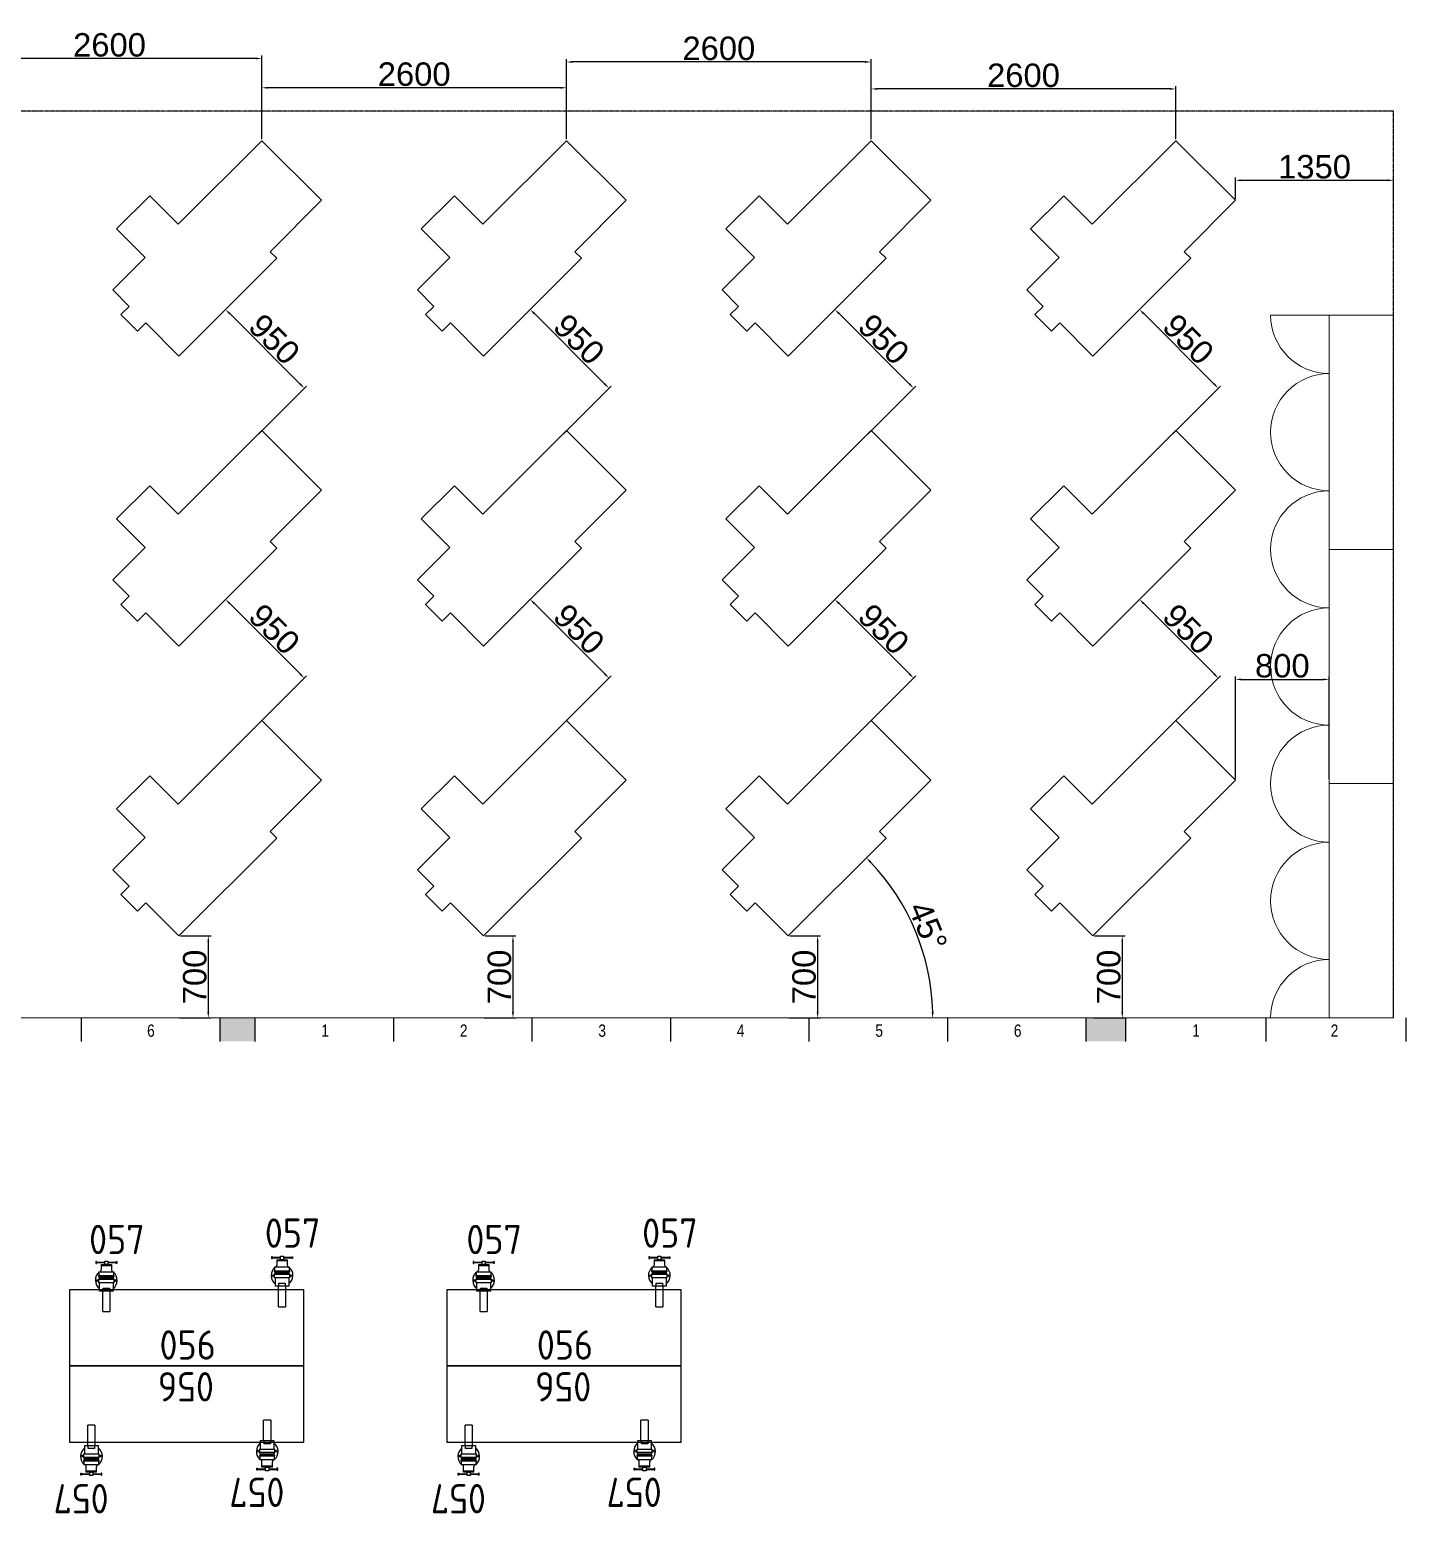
# Model space of a CAD drawing. Header units: millimetres. Extents: x 18768 to 1484868, y -11027 to 520152.
# Drawn here: x 1473120 to 1484868, y 245171 to 257836 of the extents above; entities that cross this region are included whole.
import ezdxf
from ezdxf.enums import TextEntityAlignment as Align

# ---------------------------------------------------------------- set-up
doc = ezdxf.new("R2010")
doc.units = ezdxf.units.MM
doc.linetypes.add('DIVIDE', pattern=[2.15, 1.5, -0.2, 0.05, -0.15, 0.05, -0.2])
for name, color, linetype in [('L025-IMAGIN', 1, 'DIVIDE'), ('L025-TEXTO', 7, 'Continuous'), ('L035-ARRANJO-EXISTENTE', 180, 'Continuous'), ('L035-TEXTO', 40, 'Continuous'), ('PAREDES', 7, 'Continuous')]:
    doc.layers.add(name, color=color, linetype=linetype)
doc.styles.add('ISO-CP--25', font='isocp.shx', dxfattribs={"height": 250})
doc.styles.get("Standard").update_dxf_attribs({"font": 'arial.ttf'})
doc.dimstyles.new('Anotativo', dxfattribs={"dimscale": 0, "dimtxt": 2.5, "dimasz": 2.5, "dimexe": 1.25, "dimexo": 0.625, "dimtad": 1, "dimtxsty": 'Standard', "dimcen": 2.5, "dimadec": 0, "dimazin": 0, "dimtfac": 1, "dimtmove": 0, "dimatfit": 3, "dimfxl": 1, "dimarcsym": 0})

# ---------------------------------------------------------------- blocks, each defined once
blk = doc.blocks.new('*D365')
at = {"layer": 'DEFPOINTS', "color": 0, "linetype": 'ByBlock', "lineweight": 15, "transparency": 16777216}
for p in [(1482194, 250100), (1482187, 249400), (1482444, 249400)]:
    blk.add_point(p, dxfattribs=at)
at = {"layer": 'PAREDES', "color": 0, "linetype": 'ByBlock', "lineweight": -2, "transparency": 16777216}
for p, q in [((1482206, 250100), (1482469, 250100)), ((1482444, 250050), (1482444, 249450)), ((1482199, 249400), (1482469, 249400))]:
    blk.add_line(p, q, dxfattribs=at)
at = {"layer": 'PAREDES', "color": 0, "linetype": 'ByBlock', "lineweight": 15, "transparency": 16777216}
for points in [[(1482436, 250050), (1482452, 250050), (1482444, 250100)], [(1482436, 249450), (1482452, 249450), (1482444, 249400)]]:
    blk.add_solid(points, dxfattribs=at)
at = {"layer": 'PAREDES', "color": 0, "linetype": 'ByBlock', "lineweight": 15, "transparency": 16777216, "insert": (1482329, 249750), "char_height": 200, "attachment_point": 5, "rotation": 90}
blk.add_mtext('700', dxfattribs=at)
blk = doc.blocks.new('*D366')
at = {"layer": 'DEFPOINTS', "color": 0, "linetype": 'ByBlock', "lineweight": 15, "transparency": 16777216}
for p in [(1484210, 252290), (1483410, 251429), (1484210, 251429)]:
    blk.add_point(p, dxfattribs=at)
at = {"layer": 'PAREDES', "color": 0, "linetype": 'ByBlock', "lineweight": -2, "transparency": 16777216}
for p, q in [((1483410, 251442), (1483410, 252315)), ((1483460, 252290), (1484160, 252290)), ((1484210, 251442), (1484210, 252315))]:
    blk.add_line(p, q, dxfattribs=at)
at = {"layer": 'PAREDES', "color": 0, "linetype": 'ByBlock', "lineweight": 15, "transparency": 16777216}
for points in [[(1483460, 252298), (1483460, 252282), (1483410, 252290)], [(1484160, 252298), (1484160, 252282), (1484210, 252290)]]:
    blk.add_solid(points, dxfattribs=at)
at = {"layer": 'PAREDES', "color": 0, "linetype": 'ByBlock', "lineweight": 15, "transparency": 16777216, "insert": (1483810, 252405), "char_height": 200, "attachment_point": 5}
blk.add_mtext('800', dxfattribs=at)
blk = doc.blocks.new('*D367')
at = {"layer": 'DEFPOINTS', "color": 0, "linetype": 'ByBlock', "lineweight": 15, "transparency": 16777216}
for p in [(1482194, 252575), (1483263, 252301), (1482866, 251903)]:
    blk.add_point(p, dxfattribs=at)
at = {"layer": 'PAREDES', "color": 0, "linetype": 'ByBlock', "lineweight": -2, "transparency": 16777216}
for p, q in [((1482203, 252584), (1482609, 252990)), ((1482627, 252937), (1483228, 252336)), ((1482874, 251912), (1483281, 252319))]:
    blk.add_line(p, q, dxfattribs=at)
at = {"layer": 'PAREDES', "color": 0, "linetype": 'ByBlock', "lineweight": 15, "transparency": 16777216}
for points in [[(1482633, 252943), (1482621, 252931), (1482591, 252973)], [(1483234, 252342), (1483222, 252330), (1483263, 252301)]]:
    blk.add_solid(points, dxfattribs=at)
at = {"layer": 'PAREDES', "color": 0, "linetype": 'ByBlock', "lineweight": 15, "transparency": 16777216, "insert": (1483008, 252718), "char_height": 200, "attachment_point": 5, "rotation": 315}
blk.add_mtext('950', dxfattribs=at)
blk = doc.blocks.new('*D368')
at = {"layer": 'DEFPOINTS', "color": 0, "linetype": 'ByBlock', "lineweight": 15, "transparency": 16777216}
for p in [(1482194, 255050), (1483263, 254776), (1482866, 254378)]:
    blk.add_point(p, dxfattribs=at)
at = {"layer": 'PAREDES', "color": 0, "linetype": 'ByBlock', "lineweight": -2, "transparency": 16777216}
for p, q in [((1482203, 255059), (1482609, 255465)), ((1482627, 255412), (1483228, 254811)), ((1482874, 254387), (1483281, 254793))]:
    blk.add_line(p, q, dxfattribs=at)
at = {"layer": 'PAREDES', "color": 0, "linetype": 'ByBlock', "lineweight": 15, "transparency": 16777216}
for points in [[(1482633, 255418), (1482621, 255406), (1482591, 255447)], [(1483234, 254817), (1483222, 254805), (1483263, 254776)]]:
    blk.add_solid(points, dxfattribs=at)
at = {"layer": 'PAREDES', "color": 0, "linetype": 'ByBlock', "lineweight": 15, "transparency": 16777216, "insert": (1483008, 255193), "char_height": 200, "attachment_point": 5, "rotation": 315}
blk.add_mtext('950', dxfattribs=at)
blk = doc.blocks.new('*D369')
at = {"layer": 'DEFPOINTS', "color": 0, "linetype": 'ByBlock', "lineweight": 15, "transparency": 16777216}
for p in [(1484760, 256550), (1483410, 256379), (1484760, 256379)]:
    blk.add_point(p, dxfattribs=at)
at = {"layer": 'PAREDES', "color": 0, "linetype": 'ByBlock', "lineweight": -2, "transparency": 16777216}
for p, q in [((1483410, 256392), (1483410, 256575)), ((1483460, 256550), (1484710, 256550)), ((1484760, 256392), (1484760, 256575))]:
    blk.add_line(p, q, dxfattribs=at)
at = {"layer": 'PAREDES', "color": 0, "linetype": 'ByBlock', "lineweight": 15, "transparency": 16777216}
for points in [[(1483460, 256558), (1483460, 256542), (1483410, 256550)], [(1484710, 256558), (1484710, 256542), (1484760, 256550)]]:
    blk.add_solid(points, dxfattribs=at)
at = {"layer": 'PAREDES', "color": 0, "linetype": 'ByBlock', "lineweight": 15, "transparency": 16777216, "insert": (1484085, 256665), "char_height": 200, "attachment_point": 5}
blk.add_mtext('1350', dxfattribs=at)
blk = doc.blocks.new('*D370')
at = {"layer": 'DEFPOINTS', "color": 0, "linetype": 'ByBlock', "lineweight": 15, "transparency": 16777216}
for p in [(1480301, 257330), (1480301, 256888), (1482901, 256888)]:
    blk.add_point(p, dxfattribs=at)
at = {"layer": 'PAREDES', "color": 0, "linetype": 'ByBlock', "lineweight": -2, "transparency": 16777216}
for p, q in [((1480301, 256901), (1480301, 257355)), ((1482901, 256901), (1482901, 257355)), ((1482851, 257330), (1480351, 257330))]:
    blk.add_line(p, q, dxfattribs=at)
at = {"layer": 'PAREDES', "color": 0, "linetype": 'ByBlock', "lineweight": 15, "transparency": 16777216}
for points in [[(1480351, 257338), (1480351, 257322), (1480301, 257330)], [(1482851, 257338), (1482851, 257322), (1482901, 257330)]]:
    blk.add_solid(points, dxfattribs=at)
at = {"layer": 'PAREDES', "color": 0, "linetype": 'ByBlock', "lineweight": 15, "transparency": 16777216, "insert": (1481601, 257445), "char_height": 200, "attachment_point": 5}
blk.add_mtext('2600', dxfattribs=at)
blk = doc.blocks.new('*D371')
at = {"layer": 'DEFPOINTS', "color": 0, "linetype": 'ByBlock', "lineweight": 15, "transparency": 16777216}
for p in [(1476994, 250100), (1476987, 249400), (1477244, 249400)]:
    blk.add_point(p, dxfattribs=at)
at = {"layer": 'PAREDES', "color": 0, "linetype": 'ByBlock', "lineweight": -2, "transparency": 16777216}
for p, q in [((1477006, 250100), (1477269, 250100)), ((1477244, 250050), (1477244, 249450)), ((1476999, 249400), (1477269, 249400))]:
    blk.add_line(p, q, dxfattribs=at)
at = {"layer": 'PAREDES', "color": 0, "linetype": 'ByBlock', "lineweight": 15, "transparency": 16777216}
for points in [[(1477236, 250050), (1477252, 250050), (1477244, 250100)], [(1477236, 249450), (1477252, 249450), (1477244, 249400)]]:
    blk.add_solid(points, dxfattribs=at)
at = {"layer": 'PAREDES', "color": 0, "linetype": 'ByBlock', "lineweight": 15, "transparency": 16777216, "insert": (1477129, 249750), "char_height": 200, "attachment_point": 5, "rotation": 90}
blk.add_mtext('700', dxfattribs=at)
blk = doc.blocks.new('*D372')
at = {"layer": 'DEFPOINTS', "color": 0, "linetype": 'ByBlock', "lineweight": 15, "transparency": 16777216}
for p in [(1476994, 252575), (1478063, 252301), (1477666, 251903)]:
    blk.add_point(p, dxfattribs=at)
at = {"layer": 'PAREDES', "color": 0, "linetype": 'ByBlock', "lineweight": -2, "transparency": 16777216}
for p, q in [((1477003, 252584), (1477409, 252990)), ((1477427, 252937), (1478028, 252336)), ((1477674, 251912), (1478081, 252319))]:
    blk.add_line(p, q, dxfattribs=at)
at = {"layer": 'PAREDES', "color": 0, "linetype": 'ByBlock', "lineweight": 15, "transparency": 16777216}
for points in [[(1477433, 252943), (1477421, 252931), (1477391, 252973)], [(1478034, 252342), (1478022, 252330), (1478063, 252301)]]:
    blk.add_solid(points, dxfattribs=at)
at = {"layer": 'PAREDES', "color": 0, "linetype": 'ByBlock', "lineweight": 15, "transparency": 16777216, "insert": (1477808, 252718), "char_height": 200, "attachment_point": 5, "rotation": 315}
blk.add_mtext('950', dxfattribs=at)
blk = doc.blocks.new('*D373')
at = {"layer": 'DEFPOINTS', "color": 0, "linetype": 'ByBlock', "lineweight": 15, "transparency": 16777216}
for p in [(1476994, 255050), (1478063, 254776), (1477666, 254378)]:
    blk.add_point(p, dxfattribs=at)
at = {"layer": 'PAREDES', "color": 0, "linetype": 'ByBlock', "lineweight": -2, "transparency": 16777216}
for p, q in [((1477003, 255059), (1477409, 255465)), ((1477427, 255412), (1478028, 254811)), ((1477674, 254387), (1478081, 254793))]:
    blk.add_line(p, q, dxfattribs=at)
at = {"layer": 'PAREDES', "color": 0, "linetype": 'ByBlock', "lineweight": 15, "transparency": 16777216}
for points in [[(1477433, 255418), (1477421, 255406), (1477391, 255447)], [(1478034, 254817), (1478022, 254805), (1478063, 254776)]]:
    blk.add_solid(points, dxfattribs=at)
at = {"layer": 'PAREDES', "color": 0, "linetype": 'ByBlock', "lineweight": 15, "transparency": 16777216, "insert": (1477808, 255193), "char_height": 200, "attachment_point": 5, "rotation": 315}
blk.add_mtext('950', dxfattribs=at)
blk = doc.blocks.new('*D374')
at = {"layer": 'DEFPOINTS', "color": 0, "linetype": 'ByBlock', "lineweight": 15, "transparency": 16777216}
for p in [(1474394, 250100), (1474387, 249400), (1474644, 249400)]:
    blk.add_point(p, dxfattribs=at)
at = {"layer": 'PAREDES', "color": 0, "linetype": 'ByBlock', "lineweight": -2, "transparency": 16777216}
for p, q in [((1474406, 250100), (1474669, 250100)), ((1474644, 250050), (1474644, 249450)), ((1474399, 249400), (1474669, 249400))]:
    blk.add_line(p, q, dxfattribs=at)
at = {"layer": 'PAREDES', "color": 0, "linetype": 'ByBlock', "lineweight": 15, "transparency": 16777216}
for points in [[(1474636, 250050), (1474652, 250050), (1474644, 250100)], [(1474636, 249450), (1474652, 249450), (1474644, 249400)]]:
    blk.add_solid(points, dxfattribs=at)
at = {"layer": 'PAREDES', "color": 0, "linetype": 'ByBlock', "lineweight": 15, "transparency": 16777216, "insert": (1474529, 249750), "char_height": 200, "attachment_point": 5, "rotation": 90}
blk.add_mtext('700', dxfattribs=at)
blk = doc.blocks.new('*D375')
at = {"layer": 'DEFPOINTS', "color": 0, "linetype": 'ByBlock', "lineweight": 15, "transparency": 16777216}
for p in [(1474394, 252575), (1475463, 252301), (1475066, 251903)]:
    blk.add_point(p, dxfattribs=at)
at = {"layer": 'PAREDES', "color": 0, "linetype": 'ByBlock', "lineweight": -2, "transparency": 16777216}
for p, q in [((1474403, 252584), (1474809, 252990)), ((1474827, 252937), (1475428, 252336)), ((1475074, 251912), (1475481, 252319))]:
    blk.add_line(p, q, dxfattribs=at)
at = {"layer": 'PAREDES', "color": 0, "linetype": 'ByBlock', "lineweight": 15, "transparency": 16777216}
for points in [[(1474833, 252943), (1474821, 252931), (1474791, 252973)], [(1475434, 252342), (1475422, 252330), (1475463, 252301)]]:
    blk.add_solid(points, dxfattribs=at)
at = {"layer": 'PAREDES', "color": 0, "linetype": 'ByBlock', "lineweight": 15, "transparency": 16777216, "insert": (1475208, 252718), "char_height": 200, "attachment_point": 5, "rotation": 315}
blk.add_mtext('950', dxfattribs=at)
blk = doc.blocks.new('*D376')
at = {"layer": 'DEFPOINTS', "color": 0, "linetype": 'ByBlock', "lineweight": 15, "transparency": 16777216}
for p in [(1474394, 255050), (1475463, 254776), (1475066, 254378)]:
    blk.add_point(p, dxfattribs=at)
at = {"layer": 'PAREDES', "color": 0, "linetype": 'ByBlock', "lineweight": -2, "transparency": 16777216}
for p, q in [((1474403, 255059), (1474809, 255465)), ((1474827, 255412), (1475428, 254811)), ((1475074, 254387), (1475481, 254793))]:
    blk.add_line(p, q, dxfattribs=at)
at = {"layer": 'PAREDES', "color": 0, "linetype": 'ByBlock', "lineweight": 15, "transparency": 16777216}
for points in [[(1474833, 255418), (1474821, 255406), (1474791, 255447)], [(1475434, 254817), (1475422, 254805), (1475463, 254776)]]:
    blk.add_solid(points, dxfattribs=at)
at = {"layer": 'PAREDES', "color": 0, "linetype": 'ByBlock', "lineweight": 15, "transparency": 16777216, "insert": (1475208, 255193), "char_height": 200, "attachment_point": 5, "rotation": 315}
blk.add_mtext('950', dxfattribs=at)
blk = doc.blocks.new('*D380')
at = {"layer": 'DEFPOINTS', "color": 0, "linetype": 'ByBlock', "lineweight": 15, "transparency": 16777216}
for p in [(1479594, 250100), (1479587, 249400), (1479844, 249400)]:
    blk.add_point(p, dxfattribs=at)
at = {"layer": 'PAREDES', "color": 0, "linetype": 'ByBlock', "lineweight": -2, "transparency": 16777216}
for p, q in [((1479606, 250100), (1479869, 250100)), ((1479844, 250050), (1479844, 249450)), ((1479599, 249400), (1479869, 249400))]:
    blk.add_line(p, q, dxfattribs=at)
at = {"layer": 'PAREDES', "color": 0, "linetype": 'ByBlock', "lineweight": 15, "transparency": 16777216}
for points in [[(1479836, 250050), (1479852, 250050), (1479844, 250100)], [(1479836, 249450), (1479852, 249450), (1479844, 249400)]]:
    blk.add_solid(points, dxfattribs=at)
at = {"layer": 'PAREDES', "color": 0, "linetype": 'ByBlock', "lineweight": 15, "transparency": 16777216, "insert": (1479729, 249750), "char_height": 200, "attachment_point": 5, "rotation": 90}
blk.add_mtext('700', dxfattribs=at)
blk = doc.blocks.new('*D381')
at = {"layer": 'DEFPOINTS', "color": 0, "linetype": 'ByBlock', "lineweight": 15, "transparency": 16777216}
for p in [(1479594, 252575), (1480663, 252301), (1480266, 251903)]:
    blk.add_point(p, dxfattribs=at)
at = {"layer": 'PAREDES', "color": 0, "linetype": 'ByBlock', "lineweight": -2, "transparency": 16777216}
for p, q in [((1479603, 252584), (1480009, 252990)), ((1480027, 252937), (1480628, 252336)), ((1480274, 251912), (1480681, 252319))]:
    blk.add_line(p, q, dxfattribs=at)
at = {"layer": 'PAREDES', "color": 0, "linetype": 'ByBlock', "lineweight": 15, "transparency": 16777216}
for points in [[(1480033, 252943), (1480021, 252931), (1479991, 252973)], [(1480634, 252342), (1480622, 252330), (1480663, 252301)]]:
    blk.add_solid(points, dxfattribs=at)
at = {"layer": 'PAREDES', "color": 0, "linetype": 'ByBlock', "lineweight": 15, "transparency": 16777216, "insert": (1480408, 252718), "char_height": 200, "attachment_point": 5, "rotation": 315}
blk.add_mtext('950', dxfattribs=at)
blk = doc.blocks.new('*D382')
at = {"layer": 'DEFPOINTS', "color": 0, "linetype": 'ByBlock', "lineweight": 15, "transparency": 16777216}
for p in [(1479594, 255050), (1480663, 254776), (1480266, 254378)]:
    blk.add_point(p, dxfattribs=at)
at = {"layer": 'PAREDES', "color": 0, "linetype": 'ByBlock', "lineweight": -2, "transparency": 16777216}
for p, q in [((1479603, 255059), (1480009, 255465)), ((1480027, 255412), (1480628, 254811)), ((1480274, 254387), (1480681, 254793))]:
    blk.add_line(p, q, dxfattribs=at)
at = {"layer": 'PAREDES', "color": 0, "linetype": 'ByBlock', "lineweight": 15, "transparency": 16777216}
for points in [[(1480033, 255418), (1480021, 255406), (1479991, 255447)], [(1480634, 254817), (1480622, 254805), (1480663, 254776)]]:
    blk.add_solid(points, dxfattribs=at)
at = {"layer": 'PAREDES', "color": 0, "linetype": 'ByBlock', "lineweight": 15, "transparency": 16777216, "insert": (1480408, 255193), "char_height": 200, "attachment_point": 5, "rotation": 315}
blk.add_mtext('950', dxfattribs=at)
blk = doc.blocks.new('*D383')
at = {"layer": 'DEFPOINTS', "color": 0, "linetype": 'ByBlock', "lineweight": 15, "transparency": 16777216}
for p in [(1472501, 257590), (1472501, 256888), (1475101, 256888)]:
    blk.add_point(p, dxfattribs=at)
at = {"layer": 'PAREDES', "color": 0, "linetype": 'ByBlock', "lineweight": -2, "transparency": 16777216}
for p, q in [((1472501, 256901), (1472501, 257615)), ((1475101, 256901), (1475101, 257615)), ((1475051, 257590), (1472551, 257590))]:
    blk.add_line(p, q, dxfattribs=at)
at = {"layer": 'PAREDES', "color": 0, "linetype": 'ByBlock', "lineweight": 15, "transparency": 16777216}
for points in [[(1472551, 257598), (1472551, 257582), (1472501, 257590)], [(1475051, 257598), (1475051, 257582), (1475101, 257590)]]:
    blk.add_solid(points, dxfattribs=at)
at = {"layer": 'PAREDES', "color": 0, "linetype": 'ByBlock', "lineweight": 15, "transparency": 16777216, "insert": (1473801, 257705), "char_height": 200, "attachment_point": 5}
blk.add_mtext('2600', dxfattribs=at)
blk = doc.blocks.new('*D384')
at = {"layer": 'DEFPOINTS', "color": 0, "linetype": 'ByBlock', "lineweight": 15, "transparency": 16777216}
for p in [(1477701, 257560), (1477701, 256888), (1480301, 256888)]:
    blk.add_point(p, dxfattribs=at)
at = {"layer": 'PAREDES', "color": 0, "linetype": 'ByBlock', "lineweight": -2, "transparency": 16777216}
for p, q in [((1477701, 256901), (1477701, 257585)), ((1480251, 257560), (1477751, 257560)), ((1480301, 256901), (1480301, 257585))]:
    blk.add_line(p, q, dxfattribs=at)
at = {"layer": 'PAREDES', "color": 0, "linetype": 'ByBlock', "lineweight": 15, "transparency": 16777216}
for points in [[(1477751, 257568), (1477751, 257552), (1477701, 257560)], [(1480251, 257568), (1480251, 257552), (1480301, 257560)]]:
    blk.add_solid(points, dxfattribs=at)
at = {"layer": 'PAREDES', "color": 0, "linetype": 'ByBlock', "lineweight": 15, "transparency": 16777216, "insert": (1479001, 257675), "char_height": 200, "attachment_point": 5}
blk.add_mtext('2600', dxfattribs=at)
blk = doc.blocks.new('*D385')
at = {"layer": 'DEFPOINTS', "color": 0, "linetype": 'ByBlock', "lineweight": 15, "transparency": 16777216}
for p in [(1475101, 257340), (1475101, 256888), (1477701, 256888)]:
    blk.add_point(p, dxfattribs=at)
at = {"layer": 'PAREDES', "color": 0, "linetype": 'ByBlock', "lineweight": -2, "transparency": 16777216}
for p, q in [((1475101, 256901), (1475101, 257365)), ((1477651, 257340), (1475151, 257340)), ((1477701, 256901), (1477701, 257365))]:
    blk.add_line(p, q, dxfattribs=at)
at = {"layer": 'PAREDES', "color": 0, "linetype": 'ByBlock', "lineweight": 15, "transparency": 16777216}
for points in [[(1475151, 257348), (1475151, 257332), (1475101, 257340)], [(1477651, 257348), (1477651, 257332), (1477701, 257340)]]:
    blk.add_solid(points, dxfattribs=at)
at = {"layer": 'PAREDES', "color": 0, "linetype": 'ByBlock', "lineweight": 15, "transparency": 16777216, "insert": (1476401, 257455), "char_height": 200, "attachment_point": 5}
blk.add_mtext('2600', dxfattribs=at)
blk = doc.blocks.new('*D387')
at = {"layer": 'DEFPOINTS', "color": 0, "linetype": 'ByBlock', "lineweight": 15, "transparency": 16777216}
for p in [(1480428, 250934), (1479594, 250100), (1480761, 249900), (1450090, 249400), (1484740, 249400)]:
    blk.add_point(p, dxfattribs=at)
at = {"layer": 'PAREDES', "color": 0, "linetype": 'ByBlock', "lineweight": -2, "transparency": 16777216}
blk.add_arc((1478894, 249400), 1933, 1.4823, 43.5177, dxfattribs=at)
at = {"layer": 'PAREDES', "color": 0, "linetype": 'ByBlock', "lineweight": 15, "transparency": 16777216}
for points in [[(1480289, 250725), (1480301, 250737), (1480260, 250767)], [(1480834, 249450), (1480817, 249450), (1480826, 249400)]]:
    blk.add_solid(points, dxfattribs=at)
at = {"layer": 'PAREDES', "color": 0, "linetype": 'ByBlock', "lineweight": 15, "transparency": 16777216, "insert": (1480785, 250183), "char_height": 200, "attachment_point": 5, "rotation": 292.5}
blk.add_mtext('45°', dxfattribs=at)
blk = doc.blocks.new('*D408')
at = {"layer": 'DEFPOINTS', "color": 0, "linetype": 'ByBlock', "lineweight": 15, "transparency": 16777216}
for p in [(1454422, 250934), (1454132, 250453), (1455256, 250100), (1450090, 249400), (1484740, 249400)]:
    blk.add_point(p, dxfattribs=at)
at = {"layer": 'PAREDES', "color": 0, "linetype": 'ByBlock', "lineweight": -2, "transparency": 16777216}
blk.add_arc((1455956, 249400), 2106, 136.3604, 178.6396, dxfattribs=at)
at = {"layer": 'PAREDES', "color": 0, "linetype": 'ByBlock', "lineweight": 15, "transparency": 16777216}
for points in [[(1454426, 250859), (1454438, 250848), (1454467, 250889)], [(1453859, 249450), (1453843, 249450), (1453850, 249400)]]:
    blk.add_solid(points, dxfattribs=at)
at = {"layer": 'PAREDES', "color": 0, "linetype": 'ByBlock', "lineweight": 15, "transparency": 16777216, "insert": (1453905, 250250), "char_height": 200, "attachment_point": 5, "rotation": 67.5}
blk.add_mtext('45°', dxfattribs=at)
blk = doc.blocks.new('BL_SENAI_id9310100290')
at = {"layer": 'L035-ARRANJO-EXISTENTE', "color": 0}
for p, q in [((-515, 200), (-515, 139)), ((-515, 200), (-340, 200)), ((-340, 139), (-515, 139)), ((-340, 112), (-340, 227)), ((-340, 227), (-272, 227)), ((-228, 233), (-238, 233)), ((-238, 219), (-238, 106)), ((-228, 106), (-228, 233)), ((-217, 106), (-217, 233)), ((-217, 233), (-207, 233)), ((-207, 219), (-207, 106)), ((-178, 144), (-178, 195)), ((-114, 214), (-159, 214)), ((-121, 214), (-121, 125)), ((-114, 214), (-114, 125)), ((-272, 112), (-340, 112)), ((-238, 106), (-228, 106)), ((-207, 106), (-217, 106)), ((-114, 125), (-159, 125))]:
    blk.add_line(p, q, dxfattribs=at)
for points in [[(-104, 259), (-104, 252), (-88, 252), (-88, 259)], [(-340, 143), (-340, 197), (-314, 197), (-314, 143)], [(-268, 233), (-238, 233), (-238, 106), (-268, 106)], [(-178, 233), (-207, 233), (-207, 106), (-178, 106)], [(-114, 156), (-114, 183), (-83, 183), (-83, 156)], [(-104, 80), (-104, 86), (-88, 86), (-88, 80)]]:
    blk.add_lwpolyline(points, close=True, dxfattribs=at)
for points in [[(-99, 183), (-99, 252), (-92, 252), (-92, 183)], [(-92, 156), (-92, 86), (-99, 86), (-99, 156)]]:
    blk.add_lwpolyline(points, dxfattribs=at)
for centre in [(-250, 248), (-250, 92)]:
    blk.add_circle(centre, 7.45, dxfattribs=at)
for centre, radius, start, end in [((-247, 170), 92.8, 41.7386, 141.8707), ((-272, 231), 4.33, 270, 0), ((-159, 233), 19, 180, 270), ((-247, 170), 92.8, 218.1293, 318.2614), ((-272, 108), 4.33, 0, 90), ((-159, 106), 19, 90, 180)]:
    blk.add_arc(centre, radius, start, end, dxfattribs=at)
at = {"layer": 'L025-TEXTO', "style": 'ISO-CP--25'}
blk.add_attdef('rmp_mt_codmaterial', (15, 15), '', height=40, dxfattribs=at)
at = {"layer": 'L025-TEXTO', "style": 'ISO-CP--25', "flags": 1}
for tag in ['rmp_mt_nomeunid', 'rmp_mt_potencia', 'rmp_mt_cod']:
    blk.add_attdef(tag, (15, 15), '', height=40, dxfattribs=at)
blk = doc.blocks.new('BL_SENAI_id9320240650')
at = {"layer": 'L035-ARRANJO-EXISTENTE', "color": 0}
blk.add_lwpolyline([(-595, 399), (-595, -251), (1405, -251), (1405, 399)], close=True, dxfattribs=at)
at = {"layer": 'L025-TEXTO', "style": 'ISO-CP--25'}
blk.add_attdef('rmp_mt_codmaterial', (15, 15), '', height=40, dxfattribs=at)
at = {"layer": 'L025-TEXTO', "style": 'ISO-CP--25', "flags": 1}
for tag in ['rmp_mt_nomeunid', 'rmp_mt_potencia', 'rmp_mt_cod']:
    blk.add_attdef(tag, (15, 15), '', height=40, dxfattribs=at)

msp = doc.modelspace()

# ---------------------------------------------------------------- hatches: boundary and pattern name
h = msp.add_hatch(color=1)
h.dxf.hatch_style = 1
h.paths.add_polyline_path([(1482134, 249400), (1482134, 249200), (1482474, 249200), (1482474, 249400)])
h.paths.add_polyline_path([(1475042, 249400), (1474742, 249400), (1474742, 249200), (1475042, 249200)])
h.paths.add_polyline_path([(1467650, 249200), (1467650, 249400), (1467345, 249400), (1467345, 249200)])
h.paths.add_polyline_path([(1460253, 249400), (1459953, 249400), (1459953, 249200), (1460253, 249200)])
h.paths.add_polyline_path([(1452861, 249400), (1452561, 249400), (1452561, 249200), (1452861, 249200)])

# ---------------------------------------------------------------- linework, layer by layer
for p, q in [((1473898.801, 255403.314), (1474040.222, 255261.892)), ((1476498.801, 255403.314), (1476640.222, 255261.892)), ((1479098.801, 255403.314), (1479240.222, 255261.892)), ((1481698.804, 255403.314), (1481840.225, 255261.892)), ((1473898.801, 252928.435), (1474040.222, 252787.014)), ((1476498.801, 252928.435), (1476640.222, 252787.014)), ((1479098.801, 252928.435), (1479240.222, 252787.014)), ((1481698.804, 252928.435), (1481840.225, 252787.014)), ((1473898.796, 250453.551), (1474040.217, 250312.13)), ((1476498.796, 250453.551), (1476640.217, 250312.13)), ((1479098.796, 250453.551), (1479240.217, 250312.13)), ((1481698.799, 250453.551), (1481840.22, 250312.13))]:
    msp.add_line(p, q)
at = {"color": 1}
for p, q in [((1473560, 249400), (1473560, 249200)), ((1474742, 249400), (1474742, 249200)), ((1475042, 249400), (1475042, 249200)), ((1476224, 249400), (1476224, 249200)), ((1477406, 249400), (1477406, 249200)), ((1478588, 249400), (1478588, 249200)), ((1479770, 249400), (1479770, 249200)), ((1479770, 249400), (1479770, 249200)), ((1479770, 249400), (1479770, 249200)), ((1480952, 249400), (1480952, 249200)), ((1482134, 249400), (1482134, 249200)), ((1482474, 249200), (1482474, 249400)), ((1483671, 249200), (1483671, 249400)), ((1484868, 249200), (1484868, 249400)), ((1484868, 249200), (1484868, 249400))]:
    msp.add_line(p, q, dxfattribs=at)
for points in [[(1475171.593, 255940.715), (1475609.999, 256379.121), (1475100.882, 256888.238), (1474386.921, 256174.277), (1474143.778, 256417.42), (1473860.935, 256134.577), (1474104.079, 255891.434)], [(1477771.593, 255940.715), (1478209.999, 256379.121), (1477700.882, 256888.238), (1476986.921, 256174.277), (1476743.778, 256417.42), (1476460.935, 256134.577), (1476704.079, 255891.434)], [(1480371.593, 255940.715), (1480809.999, 256379.121), (1480300.882, 256888.238), (1479586.921, 256174.277), (1479343.778, 256417.42), (1479060.935, 256134.577), (1479304.079, 255891.434)], [(1482971.596, 255940.715), (1483410.002, 256379.121), (1482900.886, 256888.238), (1482186.925, 256174.277), (1481943.781, 256417.42), (1481660.939, 256134.577), (1481904.082, 255891.434)], [(1474104.079, 255891.434), (1473828.09, 255615.446), (1473969.512, 255474.024), (1473898.801, 255403.314)], [(1475171.593, 255940.715), (1475228.162, 255884.146), (1474393.776, 255049.76), (1474110.933, 255332.603), (1474040.222, 255261.892)], [(1476704.079, 255891.434), (1476428.09, 255615.446), (1476569.512, 255474.024), (1476498.801, 255403.314)], [(1477771.593, 255940.715), (1477828.162, 255884.146), (1476993.776, 255049.76), (1476710.933, 255332.603), (1476640.222, 255261.892)], [(1479304.079, 255891.434), (1479028.09, 255615.446), (1479169.512, 255474.024), (1479098.801, 255403.314)], [(1480371.593, 255940.715), (1480428.162, 255884.146), (1479593.776, 255049.76), (1479310.933, 255332.603), (1479240.222, 255261.892)], [(1481904.082, 255891.434), (1481628.093, 255615.446), (1481769.515, 255474.024), (1481698.804, 255403.314)], [(1482971.596, 255940.715), (1483028.165, 255884.146), (1482193.779, 255049.76), (1481910.936, 255332.603), (1481840.225, 255261.892)], [(1475171.593, 253465.836), (1475609.999, 253904.242), (1475100.882, 254413.359), (1474386.921, 253699.398), (1474143.778, 253942.541), (1473860.935, 253659.699), (1474104.079, 253416.555)], [(1477771.593, 253465.836), (1478209.999, 253904.242), (1477700.882, 254413.359), (1476986.921, 253699.398), (1476743.778, 253942.541), (1476460.935, 253659.699), (1476704.079, 253416.555)], [(1480371.593, 253465.836), (1480809.999, 253904.242), (1480300.882, 254413.359), (1479586.921, 253699.398), (1479343.778, 253942.541), (1479060.935, 253659.699), (1479304.079, 253416.555)], [(1482971.596, 253465.836), (1483410.002, 253904.242), (1482900.886, 254413.359), (1482186.925, 253699.398), (1481943.781, 253942.541), (1481660.939, 253659.699), (1481904.082, 253416.555)], [(1474104.079, 253416.555), (1473828.09, 253140.567), (1473969.512, 252999.146), (1473898.801, 252928.435)], [(1475171.593, 253465.836), (1475228.162, 253409.268), (1474393.776, 252574.882), (1474110.933, 252857.724), (1474040.222, 252787.014)], [(1476704.079, 253416.555), (1476428.09, 253140.567), (1476569.512, 252999.146), (1476498.801, 252928.435)], [(1477771.593, 253465.836), (1477828.162, 253409.268), (1476993.776, 252574.882), (1476710.933, 252857.724), (1476640.222, 252787.014)], [(1479304.079, 253416.555), (1479028.09, 253140.567), (1479169.512, 252999.146), (1479098.801, 252928.435)], [(1480371.593, 253465.836), (1480428.162, 253409.268), (1479593.776, 252574.882), (1479310.933, 252857.724), (1479240.222, 252787.014)], [(1481904.082, 253416.555), (1481628.093, 253140.567), (1481769.515, 252999.146), (1481698.804, 252928.435)], [(1482971.596, 253465.836), (1483028.165, 253409.268), (1482193.779, 252574.882), (1481910.936, 252857.724), (1481840.225, 252787.014)], [(1475171.588, 250990.952), (1475609.994, 251429.359), (1475100.877, 251938.475), (1474386.916, 251224.514), (1474143.773, 251467.658), (1473860.93, 251184.815), (1474104.074, 250941.672)], [(1477771.588, 250990.952), (1478209.994, 251429.359), (1477700.877, 251938.475), (1476986.916, 251224.514), (1476743.773, 251467.658), (1476460.93, 251184.815), (1476704.074, 250941.672)], [(1480371.588, 250990.952), (1480809.994, 251429.359), (1480300.877, 251938.475), (1479586.916, 251224.514), (1479343.773, 251467.658), (1479060.93, 251184.815), (1479304.074, 250941.672)], [(1482971.591, 250990.952), (1483409.997, 251429.359), (1482900.881, 251938.475), (1482186.919, 251224.514), (1481943.776, 251467.658), (1481660.933, 251184.815), (1481904.077, 250941.672)], [(1474104.074, 250941.672), (1473828.085, 250665.683), (1473969.507, 250524.262), (1473898.796, 250453.551)], [(1475171.588, 250990.952), (1475228.157, 250934.384), (1474393.771, 250099.998), (1474110.928, 250382.841), (1474040.217, 250312.13)], [(1476704.074, 250941.672), (1476428.085, 250665.683), (1476569.507, 250524.262), (1476498.796, 250453.551)], [(1477771.588, 250990.952), (1477828.157, 250934.384), (1476993.771, 250099.998), (1476710.928, 250382.841), (1476640.217, 250312.13)], [(1479304.074, 250941.672), (1479028.085, 250665.683), (1479169.507, 250524.262), (1479098.796, 250453.551)], [(1480371.588, 250990.952), (1480428.157, 250934.384), (1479593.771, 250099.998), (1479310.928, 250382.841), (1479240.217, 250312.13)], [(1481904.077, 250941.672), (1481628.088, 250665.683), (1481769.51, 250524.262), (1481698.799, 250453.551)], [(1482971.591, 250990.952), (1483028.16, 250934.384), (1482193.774, 250099.998), (1481910.931, 250382.841), (1481840.22, 250312.13)]]:
    msp.add_lwpolyline(points)
at = {"layer": 'L025-IMAGIN'}
for p, q in [((1484760, 257140), (1450090, 257140)), ((1484760, 249400), (1484760, 257140))]:
    msp.add_line(p, q, dxfattribs=at)
at = {"layer": 'PAREDES', "linetype": 'ByBlock', "lineweight": 15}
for p, q in [((1484210, 255400), (1483710, 255400)), ((1484740, 249400), (1450090, 249400))]:
    msp.add_line(p, q, dxfattribs=at)
for points in [[(1484210, 253400), (1484210, 255400), (1484760, 255400), (1484760, 253400), (1484210, 253400)], [(1484210, 251400), (1484210, 253400), (1484760, 253400), (1484760, 251400), (1484210, 251400)], [(1484210, 249400), (1484210, 251400), (1484760, 251400), (1484760, 249400), (1484210, 249400)]]:
    msp.add_lwpolyline(points, dxfattribs=at)
for centre, start, end in [((1484210, 255400), 180, 270), ((1484210, 254399.9), 90, 180), ((1484210, 254399.9), 180, 270), ((1484210, 253399.9), 90, 180), ((1484210, 253400), 180, 270), ((1484210, 252399.9), 90, 180), ((1484210, 252399.9), 180, 270), ((1484210, 251399.9), 90, 180), ((1484210, 251400), 180, 270), ((1484210, 250399.9), 90, 180), ((1484210, 250399.9), 180, 270), ((1484210, 249399.9), 90, 180)]:
    msp.add_arc(centre, 500, start, end, dxfattribs=at)

# ---------------------------------------------------------------- block references
at = {"layer": 'L035-ARRANJO-EXISTENTE'}
ref = msp.add_blockref('BL_SENAI_id9310100290', (1473943.062, 247408.168), dxfattribs=dict(at, rotation=89.99999999998991))
ref.add_attrib('rmp_mt_codmaterial', '057', dxfattribs={"layer": 'L025-TEXTO', "height": 250, "rotation": 360, "style": 'ISO-CP--25'}).set_placement((1473863.531, 247383.944), align=Align.CENTER)
ref = msp.add_blockref('BL_SENAI_id9310100290', (1475443.062, 247449.768), dxfattribs=dict(at, rotation=89.99999999998991))
ref.add_attrib('rmp_mt_codmaterial', '057', dxfattribs={"layer": 'L025-TEXTO', "height": 250, "rotation": 360, "style": 'ISO-CP--25'}).set_placement((1475363.531, 247438.51), align=Align.CENTER)
ref = msp.add_blockref('BL_SENAI_id9310100290', (1477163.062, 247408.168), dxfattribs=dict(at, rotation=89.99999999998991))
ref.add_attrib('rmp_mt_codmaterial', '057', dxfattribs={"layer": 'L025-TEXTO', "height": 250, "rotation": 360, "style": 'ISO-CP--25'}).set_placement((1477083.531, 247383.944), align=Align.CENTER)
ref = msp.add_blockref('BL_SENAI_id9310100290', (1478663.062, 247449.768), dxfattribs=dict(at, rotation=89.99999999998991))
ref.add_attrib('rmp_mt_codmaterial', '057', dxfattribs={"layer": 'L025-TEXTO', "height": 250, "rotation": 360, "style": 'ISO-CP--25'}).set_placement((1478583.531, 247438.51), align=Align.CENTER)
ref = msp.add_blockref('BL_SENAI_id9320240650', (1474864.629, 246829.08), dxfattribs=dict(at, rotation=179.9999999999899))
ref.add_attrib('rmp_mt_codmaterial', '056', dxfattribs={"layer": 'L025-TEXTO', "height": 250, "rotation": 360, "style": 'ISO-CP--25'}).set_placement((1474467.691, 246483.359), align=Align.CENTER)
ref = msp.add_blockref('BL_SENAI_id9320240650', (1478084.629, 246829.08), dxfattribs=dict(at, rotation=179.9999999999899))
ref.add_attrib('rmp_mt_codmaterial', '056', dxfattribs={"layer": 'L025-TEXTO', "height": 250, "rotation": 360, "style": 'ISO-CP--25'}).set_placement((1477687.691, 246483.359), align=Align.CENTER)
ref = msp.add_blockref('BL_SENAI_id9320240650', (1474055.371, 246030.92), dxfattribs=at)
ref.add_attrib('rmp_mt_codmaterial', '056', dxfattribs={"layer": 'L025-TEXTO', "height": 250, "rotation": 180, "style": 'ISO-CP--25'}).set_placement((1474452.309, 246376.641), align=Align.CENTER)
ref = msp.add_blockref('BL_SENAI_id9320240650', (1477275.371, 246030.92), dxfattribs=at)
ref.add_attrib('rmp_mt_codmaterial', '056', dxfattribs={"layer": 'L025-TEXTO', "height": 250, "rotation": 180, "style": 'ISO-CP--25'}).set_placement((1477672.309, 246376.641), align=Align.CENTER)
ref = msp.add_blockref('BL_SENAI_id9310100290', (1474976.938, 245451.832), dxfattribs=dict(at, rotation=269.9999999999899))
ref.add_attrib('rmp_mt_codmaterial', '057', dxfattribs={"layer": 'L025-TEXTO', "height": 250, "rotation": 180, "style": 'ISO-CP--25'}).set_placement((1475056.469, 245476.056), align=Align.CENTER)
ref = msp.add_blockref('BL_SENAI_id9310100290', (1478196.938, 245451.832), dxfattribs=dict(at, rotation=269.9999999999899))
ref.add_attrib('rmp_mt_codmaterial', '057', dxfattribs={"layer": 'L025-TEXTO', "height": 250, "rotation": 180, "style": 'ISO-CP--25'}).set_placement((1478276.469, 245476.056), align=Align.CENTER)
ref = msp.add_blockref('BL_SENAI_id9310100290', (1473476.938, 245410.232), dxfattribs=dict(at, rotation=269.9999999999899))
ref.add_attrib('rmp_mt_codmaterial', '057', dxfattribs={"layer": 'L025-TEXTO', "height": 250, "rotation": 180, "style": 'ISO-CP--25'}).set_placement((1473556.469, 245421.49), align=Align.CENTER)
ref = msp.add_blockref('BL_SENAI_id9310100290', (1476696.938, 245410.232), dxfattribs=dict(at, rotation=269.9999999999899))
ref.add_attrib('rmp_mt_codmaterial', '057', dxfattribs={"layer": 'L025-TEXTO', "height": 250, "rotation": 180, "style": 'ISO-CP--25'}).set_placement((1476776.469, 245421.49), align=Align.CENTER)

# ---------------------------------------------------------------- texts
at = {"layer": 'L035-TEXTO', "width": 0.8}
for s, p in [('6', (1474121.526, 249239.284)), ('1', (1475608.526, 249239.284)), ('2', (1476790.526, 249239.284)), ('3', (1477972.526, 249239.284)), ('4', (1479154.526, 249239.284)), ('5', (1480336.526, 249239.284)), ('6', (1481518.526, 249239.284)), ('1', (1483040.526, 249239.284)), ('2', (1484222.526, 249239.284))]:
    msp.add_text(s, height=105, dxfattribs=at).set_placement(p)

# ---------------------------------------------------------------- dimensions: what is measured, and where the dimension line sits
at = {"layer": 'PAREDES', "linetype": 'ByBlock', "lineweight": 15}
for base, p1, p2, picture, middle in [((1472500.882, 257590), (1475100.882, 256888.238), (1472500.882, 256888.238), '*D383', (1473800.882, 257704.615)), ((1477700.882, 257560), (1480300.882, 256888.238), (1477700.882, 256888.238), '*D384', (1479000.882, 257674.615)), ((1475100.882, 257340), (1477700.882, 256888.238), (1475100.882, 256888.238), '*D385', (1476400.882, 257454.615)), ((1480300.882, 257330), (1482900.886, 256888.238), (1480300.882, 256888.238), '*D370', (1481600.884, 257444.615)), ((1484760, 256550), (1483410.002, 256379.121), (1484760, 256379.121), '*D369', (1484085.001, 256664.683)), ((1484210, 252290), (1483409.997, 251429.359), (1484210, 251429.359), '*D366', (1483809.999, 252404.615))]:
    dim = msp.add_linear_dim(base=base, p1=p1, p2=p2, dimstyle='Anotativo', override={"dimtxt": 10}, dxfattribs=at)
    dim.commit()
    dim.dimension.update_dxf_attribs({"geometry": picture, "text_midpoint": middle})
for p1, p2, picture, middle in [((1474393.776, 255049.76), (1475065.53, 254378.006), '*D376', (1475208.413, 255192.644)), ((1476993.776, 255049.76), (1477665.53, 254378.006), '*D373', (1477808.413, 255192.644)), ((1479593.776, 255049.76), (1480265.53, 254378.006), '*D382', (1480408.413, 255192.644)), ((1482193.779, 255049.76), (1482865.533, 254378.006), '*D368', (1483008.417, 255192.644)), ((1474393.776, 252574.882), (1475065.53, 251903.128), '*D375', (1475208.413, 252717.765)), ((1476993.776, 252574.882), (1477665.53, 251903.128), '*D372', (1477808.413, 252717.765)), ((1479593.776, 252574.882), (1480265.53, 251903.128), '*D381', (1480408.413, 252717.765)), ((1482193.779, 252574.882), (1482865.533, 251903.128), '*D367', (1483008.417, 252717.765))]:
    dim = msp.add_aligned_dim(p1=p1, p2=p2, distance=562.455, dimstyle='Anotativo', override={"dimtxt": 10}, dxfattribs=at)
    dim.commit()
    dim.dimension.update_dxf_attribs({"geometry": picture, "text_midpoint": middle})
for base, line2, picture, middle in [((1454132.461, 250452.956), ((1454421.848, 250934.386), (1455256.234, 250100)), '*D408', (1453905.113, 250249.602)), ((1480760.606, 249900.216), ((1480428.157, 250934.384), (1479593.771, 250099.998)), '*D387', (1480784.856, 250183.312))]:
    dim = msp.add_angular_dim_2l(base=base, line1=((1484740, 249400), (1450090, 249400)), line2=line2, dimstyle='Anotativo', override={"dimscale": 0, "dimtxt": 10}, dxfattribs=at)
    dim.commit()
    dim.dimension.update_dxf_attribs({"geometry": picture, "text_midpoint": middle})
for base, p1, p2, picture, middle in [((1474643.889, 249400), (1474393.771, 250099.998), (1474386.581, 249400), '*D374', (1474529.275, 249749.999)), ((1477243.889, 249400), (1476993.771, 250099.998), (1476986.581, 249400), '*D371', (1477129.275, 249749.999)), ((1479843.889, 249400), (1479593.771, 250099.998), (1479586.581, 249400), '*D380', (1479729.275, 249749.999)), ((1482443.892, 249400), (1482193.774, 250099.998), (1482186.584, 249400), '*D365', (1482329.278, 249749.999))]:
    dim = msp.add_linear_dim(base=base, p1=p1, p2=p2, angle=90, dimstyle='Anotativo', override={"dimtxt": 10}, dxfattribs=at)
    dim.commit()
    dim.dimension.update_dxf_attribs({"geometry": picture, "text_midpoint": middle})

doc.saveas('drawing.dxf')
